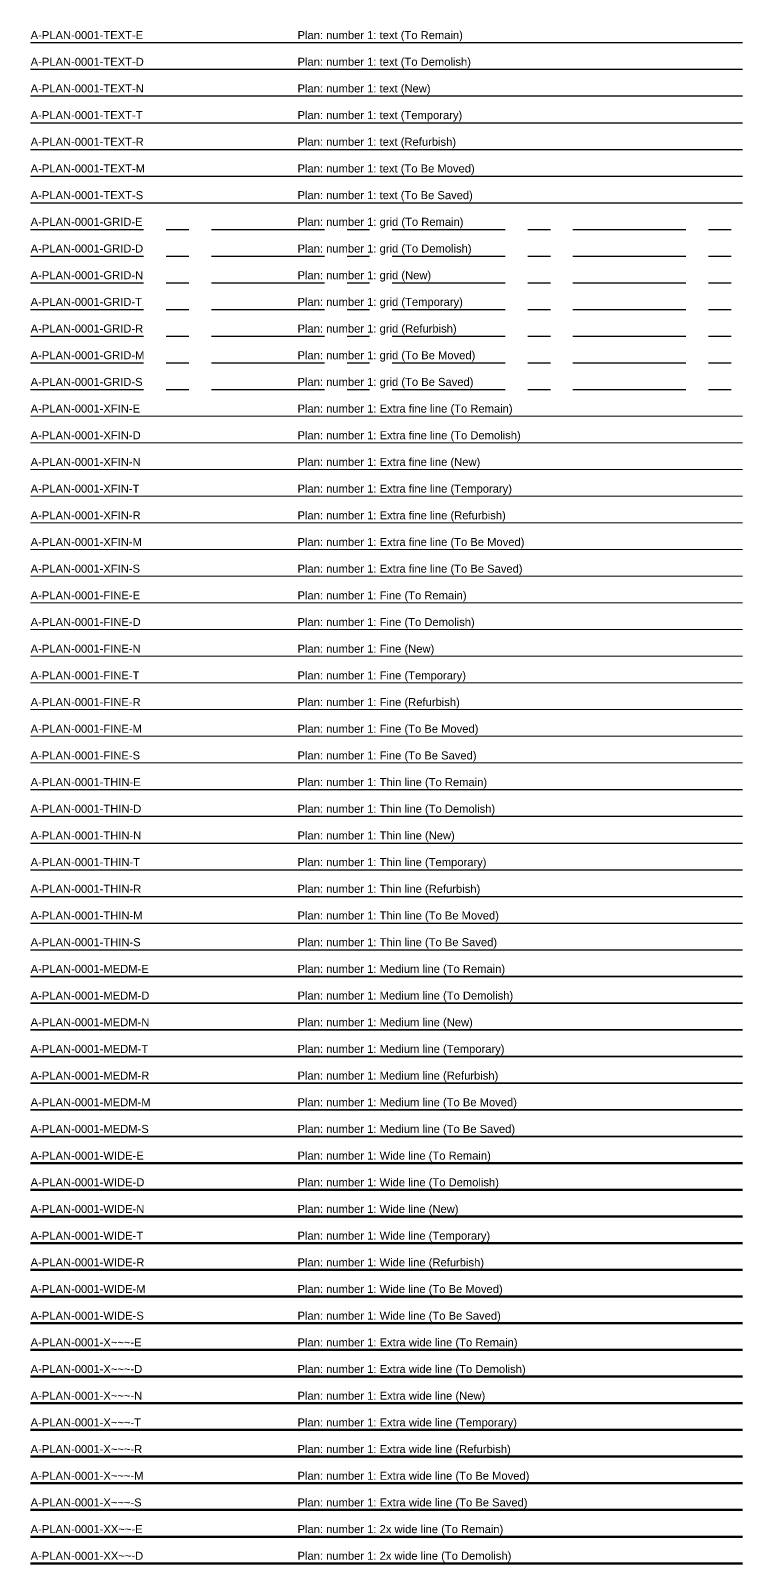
# Model space of a CAD drawing. Header units: millimetres. Extents: x 0 to 200, y -3472 to 3.
# Drawn here: x 0 to 200, y -862.5 to -431.6 of the extents above; entities that cross this region are included whole.
import ezdxf

# ---------------------------------------------------------------- set-up
doc = ezdxf.new("R2010")
doc.units = ezdxf.units.MM
doc.linetypes.add('CENTER', pattern=[50.8, 31.75, -6.35, 6.35, -6.35])
for name, color, linetype, lineweight in [('A-PLAN-0001-FINE-D', 11, 'Continuous', 18), ('A-PLAN-0001-FINE-E', 201, 'Continuous', 18), ('A-PLAN-0001-FINE-M', 51, 'Continuous', 18), ('A-PLAN-0001-FINE-N', 171, 'Continuous', 18), ('A-PLAN-0001-FINE-R', 131, 'Continuous', 18), ('A-PLAN-0001-FINE-S', 101, 'Continuous', 18), ('A-PLAN-0001-FINE-T', 31, 'Continuous', 18), ('A-PLAN-0001-GRID-D', 11, 'CENTER', 25), ('A-PLAN-0001-GRID-E', 201, 'CENTER', 25), ('A-PLAN-0001-GRID-M', 51, 'CENTER', 25), ('A-PLAN-0001-GRID-N', 171, 'CENTER', 25), ('A-PLAN-0001-GRID-R', 131, 'CENTER', 25), ('A-PLAN-0001-GRID-S', 101, 'CENTER', 25), ('A-PLAN-0001-GRID-T', 31, 'CENTER', 25), ('A-PLAN-0001-MEDM-D', 13, 'Continuous', 35), ('A-PLAN-0001-MEDM-E', 203, 'Continuous', 35), ('A-PLAN-0001-MEDM-M', 53, 'Continuous', 35), ('A-PLAN-0001-MEDM-N', 173, 'Continuous', 35), ('A-PLAN-0001-MEDM-R', 133, 'Continuous', 35), ('A-PLAN-0001-MEDM-S', 103, 'Continuous', 35), ('A-PLAN-0001-MEDM-T', 33, 'Continuous', 35), ('A-PLAN-0001-TEXT-D', 11, 'Continuous', 25), ('A-PLAN-0001-TEXT-E', 201, 'Continuous', 25), ('A-PLAN-0001-TEXT-M', 51, 'Continuous', 25), ('A-PLAN-0001-TEXT-N', 171, 'Continuous', 25), ('A-PLAN-0001-TEXT-R', 131, 'Continuous', 25), ('A-PLAN-0001-TEXT-S', 101, 'Continuous', 25), ('A-PLAN-0001-TEXT-T', 31, 'Continuous', 25), ('A-PLAN-0001-THIN-D', 12, 'Continuous', 25), ('A-PLAN-0001-THIN-E', 202, 'Continuous', 25), ('A-PLAN-0001-THIN-M', 52, 'Continuous', 25), ('A-PLAN-0001-THIN-N', 172, 'Continuous', 25), ('A-PLAN-0001-THIN-R', 132, 'Continuous', 25), ('A-PLAN-0001-THIN-S', 102, 'Continuous', 25), ('A-PLAN-0001-THIN-T', 32, 'Continuous', 25), ('A-PLAN-0001-WIDE-D', 14, 'Continuous', 50), ('A-PLAN-0001-WIDE-E', 204, 'Continuous', 50), ('A-PLAN-0001-WIDE-M', 54, 'Continuous', 50), ('A-PLAN-0001-WIDE-N', 174, 'Continuous', 50), ('A-PLAN-0001-WIDE-R', 134, 'Continuous', 50), ('A-PLAN-0001-WIDE-S', 104, 'Continuous', 50), ('A-PLAN-0001-WIDE-T', 34, 'Continuous', 50), ('A-PLAN-0001-XFIN-D', 10, 'Continuous', 13), ('A-PLAN-0001-XFIN-E', 200, 'Continuous', 13), ('A-PLAN-0001-XFIN-M', 50, 'Continuous', 13), ('A-PLAN-0001-XFIN-N', 170, 'Continuous', 13), ('A-PLAN-0001-XFIN-R', 130, 'Continuous', 13), ('A-PLAN-0001-XFIN-S', 100, 'Continuous', 13), ('A-PLAN-0001-XFIN-T', 30, 'Continuous', 13), ('A-PLAN-0001-XX~~-D', 16, 'Continuous', 100), ('A-PLAN-0001-XX~~-E', 206, 'Continuous', 100), ('A-PLAN-0001-X~~~-D', 15, 'Continuous', 70), ('A-PLAN-0001-X~~~-E', 205, 'Continuous', 70), ('A-PLAN-0001-X~~~-M', 55, 'Continuous', 70), ('A-PLAN-0001-X~~~-N', 175, 'Continuous', 70), ('A-PLAN-0001-X~~~-R', 135, 'Continuous', 70), ('A-PLAN-0001-X~~~-S', 105, 'Continuous', 70), ('A-PLAN-0001-X~~~-T', 35, 'Continuous', 70)]:
    doc.layers.add(name, color=color, linetype=linetype, lineweight=lineweight)
doc.styles.get("Standard").update_dxf_attribs({"font": 'arial.ttf'})

# ---------------------------------------------------------------- blocks, each defined once
blk = doc.blocks.new('Plan-stack')
at = {"layer": 'A-PLAN-0001-FINE-D'}
blk.add_line((0, -600), (200, -600), dxfattribs=at)
at = {"layer": 'A-PLAN-0001-FINE-E'}
blk.add_line((0, -592.5), (200, -592.5), dxfattribs=at)
at = {"layer": 'A-PLAN-0001-FINE-M'}
blk.add_line((0, -630), (200, -630), dxfattribs=at)
at = {"layer": 'A-PLAN-0001-FINE-N'}
blk.add_line((0, -607.5), (200, -607.5), dxfattribs=at)
at = {"layer": 'A-PLAN-0001-FINE-R'}
blk.add_line((0, -622.5), (200, -622.5), dxfattribs=at)
at = {"layer": 'A-PLAN-0001-FINE-S'}
blk.add_line((0, -637.5), (200, -637.5), dxfattribs=at)
at = {"layer": 'A-PLAN-0001-FINE-T'}
blk.add_line((0, -615), (200, -615), dxfattribs=at)
at = {"layer": 'A-PLAN-0001-GRID-D'}
blk.add_line((0, -495), (200, -495), dxfattribs=at)
at = {"layer": 'A-PLAN-0001-GRID-E'}
blk.add_line((0, -487.5), (200, -487.5), dxfattribs=at)
at = {"layer": 'A-PLAN-0001-GRID-M'}
blk.add_line((0, -525), (200, -525), dxfattribs=at)
at = {"layer": 'A-PLAN-0001-GRID-N'}
blk.add_line((0, -502.5), (200, -502.5), dxfattribs=at)
at = {"layer": 'A-PLAN-0001-GRID-R'}
blk.add_line((0, -517.5), (200, -517.5), dxfattribs=at)
at = {"layer": 'A-PLAN-0001-GRID-S'}
blk.add_line((0, -532.5), (200, -532.5), dxfattribs=at)
at = {"layer": 'A-PLAN-0001-GRID-T'}
blk.add_line((0, -510), (200, -510), dxfattribs=at)
at = {"layer": 'A-PLAN-0001-MEDM-D'}
blk.add_line((0, -705), (200, -705), dxfattribs=at)
at = {"layer": 'A-PLAN-0001-MEDM-E'}
blk.add_line((0, -697.5), (200, -697.5), dxfattribs=at)
at = {"layer": 'A-PLAN-0001-MEDM-M'}
blk.add_line((0, -735), (200, -735), dxfattribs=at)
at = {"layer": 'A-PLAN-0001-MEDM-N'}
blk.add_line((0, -712.5), (200, -712.5), dxfattribs=at)
at = {"layer": 'A-PLAN-0001-MEDM-R'}
blk.add_line((0, -727.5), (200, -727.5), dxfattribs=at)
at = {"layer": 'A-PLAN-0001-MEDM-S'}
blk.add_line((0, -742.5), (200, -742.5), dxfattribs=at)
at = {"layer": 'A-PLAN-0001-MEDM-T'}
blk.add_line((0, -720), (200, -720), dxfattribs=at)
at = {"layer": 'A-PLAN-0001-TEXT-D'}
blk.add_line((0, -442.5), (200, -442.5), dxfattribs=at)
at = {"layer": 'A-PLAN-0001-TEXT-E'}
blk.add_line((0, -435), (200, -435), dxfattribs=at)
at = {"layer": 'A-PLAN-0001-TEXT-M'}
blk.add_line((0, -472.5), (200, -472.5), dxfattribs=at)
at = {"layer": 'A-PLAN-0001-TEXT-N'}
blk.add_line((0, -450), (200, -450), dxfattribs=at)
at = {"layer": 'A-PLAN-0001-TEXT-R'}
blk.add_line((0, -465), (200, -465), dxfattribs=at)
at = {"layer": 'A-PLAN-0001-TEXT-S'}
blk.add_line((0, -480), (200, -480), dxfattribs=at)
at = {"layer": 'A-PLAN-0001-TEXT-T'}
blk.add_line((0, -457.5), (200, -457.5), dxfattribs=at)
at = {"layer": 'A-PLAN-0001-THIN-D'}
blk.add_line((0, -652.5), (200, -652.5), dxfattribs=at)
at = {"layer": 'A-PLAN-0001-THIN-E'}
blk.add_line((0, -645), (200, -645), dxfattribs=at)
at = {"layer": 'A-PLAN-0001-THIN-M'}
blk.add_line((0, -682.5), (200, -682.5), dxfattribs=at)
at = {"layer": 'A-PLAN-0001-THIN-N'}
blk.add_line((0, -660), (200, -660), dxfattribs=at)
at = {"layer": 'A-PLAN-0001-THIN-R'}
blk.add_line((0, -675), (200, -675), dxfattribs=at)
at = {"layer": 'A-PLAN-0001-THIN-S'}
blk.add_line((0, -690), (200, -690), dxfattribs=at)
at = {"layer": 'A-PLAN-0001-THIN-T'}
blk.add_line((0, -667.5), (200, -667.5), dxfattribs=at)
at = {"layer": 'A-PLAN-0001-WIDE-D'}
blk.add_line((0, -757.5), (200, -757.5), dxfattribs=at)
at = {"layer": 'A-PLAN-0001-WIDE-E'}
blk.add_line((0, -750), (200, -750), dxfattribs=at)
at = {"layer": 'A-PLAN-0001-WIDE-M'}
blk.add_line((0, -787.5), (200, -787.5), dxfattribs=at)
at = {"layer": 'A-PLAN-0001-WIDE-N'}
blk.add_line((0, -765), (200, -765), dxfattribs=at)
at = {"layer": 'A-PLAN-0001-WIDE-R'}
blk.add_line((0, -780), (200, -780), dxfattribs=at)
at = {"layer": 'A-PLAN-0001-WIDE-S'}
blk.add_line((0, -795), (200, -795), dxfattribs=at)
at = {"layer": 'A-PLAN-0001-WIDE-T'}
blk.add_line((0, -772.5), (200, -772.5), dxfattribs=at)
at = {"layer": 'A-PLAN-0001-XFIN-D'}
blk.add_line((0, -547.5), (200, -547.5), dxfattribs=at)
at = {"layer": 'A-PLAN-0001-XFIN-E'}
blk.add_line((0, -540), (200, -540), dxfattribs=at)
at = {"layer": 'A-PLAN-0001-XFIN-M'}
blk.add_line((0, -577.5), (200, -577.5), dxfattribs=at)
at = {"layer": 'A-PLAN-0001-XFIN-N'}
blk.add_line((0, -555), (200, -555), dxfattribs=at)
at = {"layer": 'A-PLAN-0001-XFIN-R'}
blk.add_line((0, -570), (200, -570), dxfattribs=at)
at = {"layer": 'A-PLAN-0001-XFIN-S'}
blk.add_line((0, -585), (200, -585), dxfattribs=at)
at = {"layer": 'A-PLAN-0001-XFIN-T'}
blk.add_line((0, -562.5), (200, -562.5), dxfattribs=at)
at = {"layer": 'A-PLAN-0001-XX~~-D'}
blk.add_line((0, -862.5), (200, -862.5), dxfattribs=at)
at = {"layer": 'A-PLAN-0001-XX~~-E'}
blk.add_line((0, -855), (200, -855), dxfattribs=at)
at = {"layer": 'A-PLAN-0001-X~~~-D'}
blk.add_line((0, -810), (200, -810), dxfattribs=at)
at = {"layer": 'A-PLAN-0001-X~~~-E'}
blk.add_line((0, -802.5), (200, -802.5), dxfattribs=at)
at = {"layer": 'A-PLAN-0001-X~~~-M'}
blk.add_line((0, -840), (200, -840), dxfattribs=at)
at = {"layer": 'A-PLAN-0001-X~~~-N'}
blk.add_line((0, -817.5), (200, -817.5), dxfattribs=at)
at = {"layer": 'A-PLAN-0001-X~~~-R'}
blk.add_line((0, -832.5), (200, -832.5), dxfattribs=at)
at = {"layer": 'A-PLAN-0001-X~~~-S'}
blk.add_line((0, -847.5), (200, -847.5), dxfattribs=at)
at = {"layer": 'A-PLAN-0001-X~~~-T'}
blk.add_line((0, -825), (200, -825), dxfattribs=at)
at = {"layer": 'A-PLAN-0001-FINE-D'}
for s, p in [('A-PLAN-0001-FINE-D', (0, -599)), ('Plan: number 1: Fine (To Demolish)', (75, -599))]:
    blk.add_text(s, height=2.25, dxfattribs=at).set_placement(p)
at = {"layer": 'A-PLAN-0001-FINE-E'}
for s, p in [('A-PLAN-0001-FINE-E', (0, -591.5)), ('Plan: number 1: Fine (To Remain)', (75, -591.5))]:
    blk.add_text(s, height=2.25, dxfattribs=at).set_placement(p)
at = {"layer": 'A-PLAN-0001-FINE-M'}
for s, p in [('A-PLAN-0001-FINE-M', (0, -629)), ('Plan: number 1: Fine (To Be Moved)', (75, -629))]:
    blk.add_text(s, height=2.25, dxfattribs=at).set_placement(p)
at = {"layer": 'A-PLAN-0001-FINE-N'}
for s, p in [('A-PLAN-0001-FINE-N', (0, -606.5)), ('Plan: number 1: Fine (New)', (75, -606.5))]:
    blk.add_text(s, height=2.25, dxfattribs=at).set_placement(p)
at = {"layer": 'A-PLAN-0001-FINE-R'}
for s, p in [('A-PLAN-0001-FINE-R', (0, -621.5)), ('Plan: number 1: Fine (Refurbish)', (75, -621.5))]:
    blk.add_text(s, height=2.25, dxfattribs=at).set_placement(p)
at = {"layer": 'A-PLAN-0001-FINE-S'}
for s, p in [('A-PLAN-0001-FINE-S', (0, -636.5)), ('Plan: number 1: Fine (To Be Saved)', (75, -636.5))]:
    blk.add_text(s, height=2.25, dxfattribs=at).set_placement(p)
at = {"layer": 'A-PLAN-0001-FINE-T'}
for s, p in [('A-PLAN-0001-FINE-T', (0, -614)), ('Plan: number 1: Fine (Temporary)', (75, -614))]:
    blk.add_text(s, height=2.25, dxfattribs=at).set_placement(p)
at = {"layer": 'A-PLAN-0001-GRID-D'}
for s, p in [('A-PLAN-0001-GRID-D', (0, -494)), ('Plan: number 1: grid (To Demolish)', (75, -494))]:
    blk.add_text(s, height=2.25, dxfattribs=at).set_placement(p)
at = {"layer": 'A-PLAN-0001-GRID-E'}
for s, p in [('A-PLAN-0001-GRID-E', (0, -486.5)), ('Plan: number 1: grid (To Remain)', (75, -486.5))]:
    blk.add_text(s, height=2.25, dxfattribs=at).set_placement(p)
at = {"layer": 'A-PLAN-0001-GRID-M'}
for s, p in [('A-PLAN-0001-GRID-M', (0, -524)), ('Plan: number 1: grid (To Be Moved)', (75, -524))]:
    blk.add_text(s, height=2.25, dxfattribs=at).set_placement(p)
at = {"layer": 'A-PLAN-0001-GRID-N'}
for s, p in [('A-PLAN-0001-GRID-N', (0, -501.5)), ('Plan: number 1: grid (New)', (75, -501.5))]:
    blk.add_text(s, height=2.25, dxfattribs=at).set_placement(p)
at = {"layer": 'A-PLAN-0001-GRID-R'}
for s, p in [('A-PLAN-0001-GRID-R', (0, -516.5)), ('Plan: number 1: grid (Refurbish)', (75, -516.5))]:
    blk.add_text(s, height=2.25, dxfattribs=at).set_placement(p)
at = {"layer": 'A-PLAN-0001-GRID-S'}
for s, p in [('A-PLAN-0001-GRID-S', (0, -531.5)), ('Plan: number 1: grid (To Be Saved)', (75, -531.5))]:
    blk.add_text(s, height=2.25, dxfattribs=at).set_placement(p)
at = {"layer": 'A-PLAN-0001-GRID-T'}
for s, p in [('A-PLAN-0001-GRID-T', (0, -509)), ('Plan: number 1: grid (Temporary)', (75, -509))]:
    blk.add_text(s, height=2.25, dxfattribs=at).set_placement(p)
at = {"layer": 'A-PLAN-0001-MEDM-D'}
for s, p in [('A-PLAN-0001-MEDM-D', (0, -704)), ('Plan: number 1: Medium line (To Demolish)', (75, -704))]:
    blk.add_text(s, height=2.25, dxfattribs=at).set_placement(p)
at = {"layer": 'A-PLAN-0001-MEDM-E'}
for s, p in [('A-PLAN-0001-MEDM-E', (0, -696.5)), ('Plan: number 1: Medium line (To Remain)', (75, -696.5))]:
    blk.add_text(s, height=2.25, dxfattribs=at).set_placement(p)
at = {"layer": 'A-PLAN-0001-MEDM-M'}
for s, p in [('A-PLAN-0001-MEDM-M', (0, -734)), ('Plan: number 1: Medium line (To Be Moved)', (75, -734))]:
    blk.add_text(s, height=2.25, dxfattribs=at).set_placement(p)
at = {"layer": 'A-PLAN-0001-MEDM-N'}
for s, p in [('A-PLAN-0001-MEDM-N', (0, -711.5)), ('Plan: number 1: Medium line (New)', (75, -711.5))]:
    blk.add_text(s, height=2.25, dxfattribs=at).set_placement(p)
at = {"layer": 'A-PLAN-0001-MEDM-R'}
for s, p in [('A-PLAN-0001-MEDM-R', (0, -726.5)), ('Plan: number 1: Medium line (Refurbish)', (75, -726.5))]:
    blk.add_text(s, height=2.25, dxfattribs=at).set_placement(p)
at = {"layer": 'A-PLAN-0001-MEDM-S'}
for s, p in [('A-PLAN-0001-MEDM-S', (0, -741.5)), ('Plan: number 1: Medium line (To Be Saved)', (75, -741.5))]:
    blk.add_text(s, height=2.25, dxfattribs=at).set_placement(p)
at = {"layer": 'A-PLAN-0001-MEDM-T'}
for s, p in [('A-PLAN-0001-MEDM-T', (0, -719)), ('Plan: number 1: Medium line (Temporary)', (75, -719))]:
    blk.add_text(s, height=2.25, dxfattribs=at).set_placement(p)
at = {"layer": 'A-PLAN-0001-TEXT-D'}
for s, p in [('A-PLAN-0001-TEXT-D', (0, -441.5)), ('Plan: number 1: text (To Demolish)', (75, -441.5))]:
    blk.add_text(s, height=2.25, dxfattribs=at).set_placement(p)
at = {"layer": 'A-PLAN-0001-TEXT-E'}
for s, p in [('A-PLAN-0001-TEXT-E', (0, -434)), ('Plan: number 1: text (To Remain)', (75, -434))]:
    blk.add_text(s, height=2.25, dxfattribs=at).set_placement(p)
at = {"layer": 'A-PLAN-0001-TEXT-M'}
for s, p in [('A-PLAN-0001-TEXT-M', (0, -471.5)), ('Plan: number 1: text (To Be Moved)', (75, -471.5))]:
    blk.add_text(s, height=2.25, dxfattribs=at).set_placement(p)
at = {"layer": 'A-PLAN-0001-TEXT-N'}
for s, p in [('A-PLAN-0001-TEXT-N', (0, -449)), ('Plan: number 1: text (New)', (75, -449))]:
    blk.add_text(s, height=2.25, dxfattribs=at).set_placement(p)
at = {"layer": 'A-PLAN-0001-TEXT-R'}
for s, p in [('A-PLAN-0001-TEXT-R', (0, -464)), ('Plan: number 1: text (Refurbish)', (75, -464))]:
    blk.add_text(s, height=2.25, dxfattribs=at).set_placement(p)
at = {"layer": 'A-PLAN-0001-TEXT-S'}
for s, p in [('A-PLAN-0001-TEXT-S', (0, -479)), ('Plan: number 1: text (To Be Saved)', (75, -479))]:
    blk.add_text(s, height=2.25, dxfattribs=at).set_placement(p)
at = {"layer": 'A-PLAN-0001-TEXT-T'}
for s, p in [('A-PLAN-0001-TEXT-T', (0, -456.5)), ('Plan: number 1: text (Temporary)', (75, -456.5))]:
    blk.add_text(s, height=2.25, dxfattribs=at).set_placement(p)
at = {"layer": 'A-PLAN-0001-THIN-D'}
for s, p in [('A-PLAN-0001-THIN-D', (0, -651.5)), ('Plan: number 1: Thin line (To Demolish)', (75, -651.5))]:
    blk.add_text(s, height=2.25, dxfattribs=at).set_placement(p)
at = {"layer": 'A-PLAN-0001-THIN-E'}
for s, p in [('A-PLAN-0001-THIN-E', (0, -644)), ('Plan: number 1: Thin line (To Remain)', (75, -644))]:
    blk.add_text(s, height=2.25, dxfattribs=at).set_placement(p)
at = {"layer": 'A-PLAN-0001-THIN-M'}
for s, p in [('A-PLAN-0001-THIN-M', (0, -681.5)), ('Plan: number 1: Thin line (To Be Moved)', (75, -681.5))]:
    blk.add_text(s, height=2.25, dxfattribs=at).set_placement(p)
at = {"layer": 'A-PLAN-0001-THIN-N'}
for s, p in [('A-PLAN-0001-THIN-N', (0, -659)), ('Plan: number 1: Thin line (New)', (75, -659))]:
    blk.add_text(s, height=2.25, dxfattribs=at).set_placement(p)
at = {"layer": 'A-PLAN-0001-THIN-R'}
for s, p in [('A-PLAN-0001-THIN-R', (0, -674)), ('Plan: number 1: Thin line (Refurbish)', (75, -674))]:
    blk.add_text(s, height=2.25, dxfattribs=at).set_placement(p)
at = {"layer": 'A-PLAN-0001-THIN-S'}
for s, p in [('A-PLAN-0001-THIN-S', (0, -689)), ('Plan: number 1: Thin line (To Be Saved)', (75, -689))]:
    blk.add_text(s, height=2.25, dxfattribs=at).set_placement(p)
at = {"layer": 'A-PLAN-0001-THIN-T'}
for s, p in [('A-PLAN-0001-THIN-T', (0, -666.5)), ('Plan: number 1: Thin line (Temporary)', (75, -666.5))]:
    blk.add_text(s, height=2.25, dxfattribs=at).set_placement(p)
at = {"layer": 'A-PLAN-0001-WIDE-D'}
for s, p in [('A-PLAN-0001-WIDE-D', (0, -756.5)), ('Plan: number 1: Wide line (To Demolish)', (75, -756.5))]:
    blk.add_text(s, height=2.25, dxfattribs=at).set_placement(p)
at = {"layer": 'A-PLAN-0001-WIDE-E'}
for s, p in [('A-PLAN-0001-WIDE-E', (0, -749)), ('Plan: number 1: Wide line (To Remain)', (75, -749))]:
    blk.add_text(s, height=2.25, dxfattribs=at).set_placement(p)
at = {"layer": 'A-PLAN-0001-WIDE-M'}
for s, p in [('Plan: number 1: Wide line (To Be Moved)', (75, -786.5)), ('A-PLAN-0001-WIDE-M', (0, -786.5))]:
    blk.add_text(s, height=2.25, dxfattribs=at).set_placement(p)
at = {"layer": 'A-PLAN-0001-WIDE-N'}
for s, p in [('A-PLAN-0001-WIDE-N', (0, -764)), ('Plan: number 1: Wide line (New)', (75, -764))]:
    blk.add_text(s, height=2.25, dxfattribs=at).set_placement(p)
at = {"layer": 'A-PLAN-0001-WIDE-R'}
for s, p in [('A-PLAN-0001-WIDE-R', (0, -779)), ('Plan: number 1: Wide line (Refurbish)', (75, -779))]:
    blk.add_text(s, height=2.25, dxfattribs=at).set_placement(p)
at = {"layer": 'A-PLAN-0001-WIDE-S'}
for s, p in [('A-PLAN-0001-WIDE-S', (0, -794)), ('Plan: number 1: Wide line (To Be Saved)', (75, -794))]:
    blk.add_text(s, height=2.25, dxfattribs=at).set_placement(p)
at = {"layer": 'A-PLAN-0001-WIDE-T'}
for s, p in [('A-PLAN-0001-WIDE-T', (0, -771.5)), ('Plan: number 1: Wide line (Temporary)', (75, -771.5))]:
    blk.add_text(s, height=2.25, dxfattribs=at).set_placement(p)
at = {"layer": 'A-PLAN-0001-XFIN-D'}
for s, p in [('A-PLAN-0001-XFIN-D', (0, -546.5)), ('Plan: number 1: Extra fine line (To Demolish)', (75, -546.5))]:
    blk.add_text(s, height=2.25, dxfattribs=at).set_placement(p)
at = {"layer": 'A-PLAN-0001-XFIN-E'}
for s, p in [('A-PLAN-0001-XFIN-E', (0, -539)), ('Plan: number 1: Extra fine line (To Remain)', (75, -539))]:
    blk.add_text(s, height=2.25, dxfattribs=at).set_placement(p)
at = {"layer": 'A-PLAN-0001-XFIN-M'}
for s, p in [('A-PLAN-0001-XFIN-M', (0, -576.5)), ('Plan: number 1: Extra fine line (To Be Moved)', (75, -576.5))]:
    blk.add_text(s, height=2.25, dxfattribs=at).set_placement(p)
at = {"layer": 'A-PLAN-0001-XFIN-N'}
for s, p in [('A-PLAN-0001-XFIN-N', (0, -554)), ('Plan: number 1: Extra fine line (New)', (75, -554))]:
    blk.add_text(s, height=2.25, dxfattribs=at).set_placement(p)
at = {"layer": 'A-PLAN-0001-XFIN-R'}
for s, p in [('A-PLAN-0001-XFIN-R', (0, -569)), ('Plan: number 1: Extra fine line (Refurbish)', (75, -569))]:
    blk.add_text(s, height=2.25, dxfattribs=at).set_placement(p)
at = {"layer": 'A-PLAN-0001-XFIN-S'}
for s, p in [('Plan: number 1: Extra fine line (To Be Saved)', (75, -584)), ('A-PLAN-0001-XFIN-S', (0, -584))]:
    blk.add_text(s, height=2.25, dxfattribs=at).set_placement(p)
at = {"layer": 'A-PLAN-0001-XFIN-T'}
for s, p in [('A-PLAN-0001-XFIN-T', (0, -561.5)), ('Plan: number 1: Extra fine line (Temporary)', (75, -561.5))]:
    blk.add_text(s, height=2.25, dxfattribs=at).set_placement(p)
at = {"layer": 'A-PLAN-0001-XX~~-D'}
for s, p in [('A-PLAN-0001-XX~~-D', (0, -861.5)), ('Plan: number 1: 2x wide line (To Demolish)', (75, -861.5))]:
    blk.add_text(s, height=2.25, dxfattribs=at).set_placement(p)
at = {"layer": 'A-PLAN-0001-XX~~-E'}
for s, p in [('A-PLAN-0001-XX~~-E', (0, -854)), ('Plan: number 1: 2x wide line (To Remain)', (75, -854))]:
    blk.add_text(s, height=2.25, dxfattribs=at).set_placement(p)
at = {"layer": 'A-PLAN-0001-X~~~-D'}
for s, p in [('A-PLAN-0001-X~~~-D', (0, -809)), ('Plan: number 1: Extra wide line (To Demolish)', (75, -809))]:
    blk.add_text(s, height=2.25, dxfattribs=at).set_placement(p)
at = {"layer": 'A-PLAN-0001-X~~~-E'}
for s, p in [('A-PLAN-0001-X~~~-E', (0, -801.5)), ('Plan: number 1: Extra wide line (To Remain)', (75, -801.5))]:
    blk.add_text(s, height=2.25, dxfattribs=at).set_placement(p)
at = {"layer": 'A-PLAN-0001-X~~~-M'}
for s, p in [('A-PLAN-0001-X~~~-M', (0, -839)), ('Plan: number 1: Extra wide line (To Be Moved)', (75, -839))]:
    blk.add_text(s, height=2.25, dxfattribs=at).set_placement(p)
at = {"layer": 'A-PLAN-0001-X~~~-N'}
for s, p in [('A-PLAN-0001-X~~~-N', (0, -816.5)), ('Plan: number 1: Extra wide line (New)', (75, -816.5))]:
    blk.add_text(s, height=2.25, dxfattribs=at).set_placement(p)
at = {"layer": 'A-PLAN-0001-X~~~-R'}
for s, p in [('A-PLAN-0001-X~~~-R', (0, -831.5)), ('Plan: number 1: Extra wide line (Refurbish)', (75, -831.5))]:
    blk.add_text(s, height=2.25, dxfattribs=at).set_placement(p)
at = {"layer": 'A-PLAN-0001-X~~~-S'}
for s, p in [('A-PLAN-0001-X~~~-S', (0, -846.5)), ('Plan: number 1: Extra wide line (To Be Saved)', (75, -846.5))]:
    blk.add_text(s, height=2.25, dxfattribs=at).set_placement(p)
at = {"layer": 'A-PLAN-0001-X~~~-T'}
for s, p in [('A-PLAN-0001-X~~~-T', (0, -824)), ('Plan: number 1: Extra wide line (Temporary)', (75, -824))]:
    blk.add_text(s, height=2.25, dxfattribs=at).set_placement(p)

msp = doc.modelspace()

# ---------------------------------------------------------------- block references
msp.add_blockref('Plan-stack', (0, 0))

doc.saveas('drawing.dxf')
